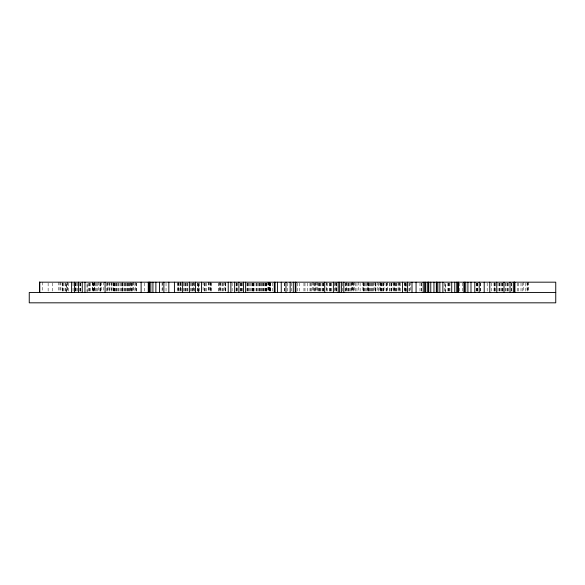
<?xml version="1.0" encoding="UTF-8"?>
<svg xmlns="http://www.w3.org/2000/svg" width="585" height="585" viewBox="0 0 585 585"><rect width="100%" height="100%" fill="white"/><g stroke="black" fill="none" stroke-linecap="round" stroke-linejoin="round"><path stroke-width="0.44" stroke-dasharray="2.92 2.19" d="M528.716 282.175L528.716 291.637M527.984 282.175L527.984 291.637M527.743 283.038L527.743 291.637M527.07 282.175L527.07 291.637M525.798 283.038L525.798 291.637M523.451 282.175L523.451 291.637M522.215 283.038L522.215 291.637M521.008 283.038L521.008 291.637M518.361 283.038L518.361 291.637M517.301 283.038L517.301 291.637M511.678 283.038L511.678 291.637M511.217 283.038L511.217 291.637M508.541 283.038L508.541 291.637M507.795 283.038L507.795 291.637M507.502 283.038L507.502 291.637M506.018 283.038L506.018 291.637M505.455 283.038L505.455 291.637M502.983 283.038L502.983 291.637M502.815 283.038L502.815 291.637M502.091 283.038L502.091 291.637M501.279 283.038L501.279 291.637M500.073 283.038L500.073 291.637M499.349 283.038L499.349 291.637M499.122 283.038L499.122 291.637M497.996 283.038L497.996 291.637M495.027 283.038L495.027 291.637M494.983 283.038L494.983 291.637M494.837 283.038L494.837 291.637M494.639 283.038L494.639 291.637M494.274 282.175L494.237 291.637M494.018 283.038L494.018 291.637M491.502 283.038L491.502 291.637M487.173 283.038L487.173 291.637M480.753 283.038L480.753 291.637M480.534 283.038L480.534 291.637M477.579 283.038L477.579 291.637M477.462 283.038L477.462 291.637M477.163 283.038L477.163 291.637M476.746 283.038L476.746 291.637M476.665 283.038L476.665 291.637M462.384 283.038L462.384 291.637M459.781 283.038L459.781 291.637M449.938 283.038L449.938 291.637M449.785 283.038L449.785 291.637M448.541 283.038L448.541 291.637M448.183 283.038L448.183 291.637M447.905 283.038L447.905 291.637M444.461 283.038L444.461 291.637M421.536 283.038L421.536 291.637M421.178 283.038L421.178 291.637M419.979 283.038L419.979 291.637M410.743 282.175L410.743 291.637M409.2 283.038L409.2 291.637M409.047 283.038L409.047 291.637M405.829 283.038L405.829 291.637M405.683 283.038L405.683 291.637M405.105 283.038L405.105 291.637M404.915 282.175L404.915 291.637M404.535 283.038L404.535 291.637M400.754 283.038L400.754 291.637M399.613 283.038L399.613 291.637M399.248 282.175L399.241 291.637M398.136 282.175L398.136 291.637M398.114 283.038L398.114 291.637M396.25 283.038L396.25 291.637M396.103 283.038L396.103 291.637M395.687 283.038L395.687 291.637M394.985 283.038L394.985 291.637M394.692 282.175L394.692 291.637M394.144 283.038L394.144 291.637M393.551 283.038L393.551 291.637M393.076 282.175L393.054 291.637M391.584 283.038L391.584 291.637M391.211 283.038L391.211 291.637M391.08 283.038L391.08 291.637M389.983 283.038L389.983 291.637M389.339 283.038L389.339 291.637M387.445 282.175L387.445 291.637M387.014 283.038L387.014 291.637M386.531 283.038L386.531 291.637M386.071 283.038L386.071 291.637M384.023 282.175L384.023 291.637M383.76 283.038L383.76 291.637M383.372 283.038L383.372 291.637M382.144 283.038L382.144 291.637M381.954 283.038L381.954 291.637M381.676 283.038L381.676 291.637M380.967 283.038L380.967 291.637M380.579 282.175L380.579 291.637M380.228 283.038L380.228 291.637M379.146 282.175L379.146 291.637M378.466 283.038L378.466 291.637M377.201 282.175L377.201 291.637M375.899 283.038L375.899 291.637M375.738 283.038L375.738 291.637M375.526 283.038L375.526 291.637M375.329 283.038L375.329 291.637M375.19 282.175L375.109 291.637M374.064 282.175L374.064 291.637M373.683 283.038L373.683 291.637M372.133 283.038L372.133 291.637M372.031 283.038L372.031 291.637M371.109 283.038L371.109 291.637M370.758 283.038L370.758 291.637M369.537 283.038L369.537 291.637M368.959 283.038L368.959 291.637M368.696 283.038L368.696 291.637M368.63 282.175L368.63 291.637M368.477 283.038L368.477 291.637M367.446 283.038L367.446 291.637M367.329 282.175L367.38 291.637M366.254 283.038L366.254 291.637M365.566 283.038L365.566 291.637M364.345 283.038L364.309 291.637M363.98 283.038L363.98 291.637M363.548 283.038L363.548 291.637M363.3 282.175L363.3 291.637M363.219 283.038L363.219 291.637M362.846 282.175L362.846 291.637M360.119 283.038L360.119 291.637M358.481 282.175L358.481 291.637M356.96 283.038L356.96 291.637M355.607 283.038L355.607 291.637M354.532 282.175L354.532 291.637M353.42 283.038L353.45 291.637M353.055 282.175L353.055 291.637M352.901 282.175L352.901 291.637M352.733 282.175L352.733 291.637M351.38 282.175L351.38 291.637M351.256 283.038L351.256 291.637M350.576 283.038L350.576 291.637M349.457 283.038L349.457 291.637M348.645 283.038L348.645 291.637M348.353 283.038L348.353 291.637M347.249 283.038L347.249 291.637M346.532 283.038L346.532 291.637M346.342 282.175L346.342 291.637M345.457 283.038L345.457 291.637M345.216 283.038L345.216 291.637M342.298 283.038L342.298 291.637M336.85 283.038L336.85 291.637M336.58 283.038L336.58 291.637M336.221 282.175L336.221 291.637M335.907 283.038L335.907 291.637M335.146 282.175L335.146 291.637M334.225 283.038L334.225 291.637M331.644 283.038L331.644 291.637M330.869 283.038L330.869 291.637M330.547 283.038L330.547 291.637M329.918 283.038L329.918 291.637M329.589 283.038L329.589 291.637M327.724 283.038L327.724 291.637M326.788 283.038L326.788 291.637M326.401 282.175L326.401 291.637M323.827 283.038L323.827 291.637M323.154 283.038L323.154 291.637M323.022 283.038L322.949 291.637M322.503 283.038L322.503 291.637M320.953 283.038L320.924 291.637M320.185 283.038L320.185 291.637M319.688 283.038L319.688 291.637M319.191 283.038L319.191 291.637M318.467 283.038L318.467 291.637M317.977 283.038L317.977 291.637M317.823 282.175L317.823 291.637M316.777 282.175L316.777 291.637M315.622 283.038L315.622 291.637M315.183 282.175L315.183 291.637M314.291 283.038L314.291 291.637M314.035 283.038L314.035 291.637M313.662 282.175L313.662 291.637M312.529 282.175L312.529 291.637M311.6 283.038L311.6 291.637M310.518 283.038L310.518 291.637M309.962 283.038L309.962 291.637M307.491 283.038L307.491 291.637M304.982 283.038L304.982 291.637M303.959 283.038L303.959 291.637M299.352 283.038L299.352 291.637M297.553 283.038L297.553 291.637M291.22 283.038L291.22 291.637M287.623 283.038L287.601 291.637M284.42 283.038L284.42 291.637M284.244 283.038L284.244 291.637M272.31 283.038L272.31 291.637M270.614 282.175L270.614 291.637M270.277 283.038L270.277 291.637M270.182 283.038L270.182 291.637M269.89 282.175L269.809 291.637M269.685 282.175L269.685 291.637L269.641 283.038M269.488 283.038L269.488 291.637M268.976 282.175L268.976 291.637M268.61 282.175L268.61 291.637M268.303 282.175L268.303 291.637M267.703 282.175L267.703 291.637M266.672 283.038L266.672 291.637M266.577 283.038L266.577 291.637M266.197 283.038L266.197 291.637M265.985 283.038L265.985 291.637M265.356 283.038L265.356 291.637M265.115 283.038L265.115 291.637M264.12 283.038L264.12 291.637M263.747 283.038L263.711 291.637M263.001 283.038L263.001 291.637M262.914 283.038L262.914 291.637M261.868 283.038L261.868 291.637M261.071 283.038L261.071 291.637M260.208 283.038L260.267 291.637M259.491 283.038L259.491 291.637M259.206 283.038L259.206 291.637M258.38 283.038L258.38 291.637M257.217 283.038L257.217 291.637M256.742 283.038L256.742 291.637M256.164 283.038L256.252 291.637M254.943 283.038L254.943 291.637M253.736 283.038L253.736 291.637M253.576 283.038L253.576 291.637M253.407 283.038L253.407 291.637M253.122 283.038L253.122 291.637M252.618 283.038L252.698 291.637M252.201 283.038L252.201 291.637M251.842 283.038L251.842 291.637M250.482 283.038L250.439 291.637M249.7 283.038L249.7 291.637M248.662 283.038L248.662 291.637M247.923 283.038L247.923 291.637M247.36 283.038L247.36 291.637M246.98 283.038L246.98 291.637M242.248 283.038L242.248 291.637M241.254 283.038L241.254 291.637M241.027 283.038L241.027 291.637M240.991 283.038L240.991 291.637M240.23 283.038L240.23 291.637M237.239 283.038L237.239 291.637M236.888 282.175L236.932 291.637M236.537 283.038L236.537 291.637M236.179 283.038L236.179 291.637M236.143 283.038L236.143 291.637M232.128 283.038L232.128 291.637M225.803 283.038L225.803 291.637M225.517 282.175L225.517 291.637M225.386 283.038L225.408 291.637M224.179 282.175L224.15 291.637M223.733 283.038L223.733 291.637M222.439 283.038L222.439 291.637M222.007 283.038L222.007 291.637M220.538 282.175L220.538 291.637M220.333 283.038L220.333 291.637M219.485 282.175L219.485 291.637M219.068 283.038L219.068 291.637M218.644 283.038L218.644 291.637M211.595 283.038L211.595 291.637M210.951 282.175L210.951 291.637M210.534 282.175L210.534 291.637M210.286 283.038L210.286 291.637M209.525 282.175L209.525 291.637M208.83 282.175L208.83 291.637M208.267 282.175L208.267 291.637M206.498 283.038L206.498 291.637M205.328 283.038L205.328 291.637M204.765 283.038L204.765 291.637M204.289 283.038L204.289 291.637M203.083 282.175L203.083 291.637M199.565 283.038L199.565 291.637M198.074 283.038L198.074 291.637M197.971 283.038L197.971 291.637M197.723 283.038L197.723 291.637M194.22 283.038L194.22 291.637M193.964 283.038L193.964 291.637M193.255 282.175L193.255 291.637M192.86 283.038L192.86 291.637M192.553 283.038L192.553 291.637M191.69 283.038L191.69 291.637M190.447 283.038L190.447 291.637M187.88 283.038L187.88 291.637M187.295 283.038L187.295 291.637M186.366 283.038L186.366 291.637M185.562 283.038L185.562 291.637M185.262 283.038L185.262 291.637M184.465 283.038L184.465 291.637M183.69 283.038L183.69 291.637M181.145 283.038L181.145 291.637M180.765 283.038L180.765 291.637M180.502 282.175L180.502 291.637M180.282 282.175L180.282 291.637M179.098 283.038L179.098 291.637M178.6 283.038L178.622 291.637M178.381 282.175L178.381 291.637M177.95 282.175L177.95 291.637M177.825 283.038L177.825 291.637M166.038 283.038L166.038 291.637M162.732 282.175L162.732 291.637M162.089 283.038L162.089 291.637M144.766 283.038L144.766 291.637M136.59 283.038L136.59 291.637M136.29 283.038L136.298 291.637M135.449 282.175L135.449 291.637M134.959 283.038L134.959 291.637M133.49 282.175L133.49 291.637M132.97 282.175L132.985 291.637M132.737 283.038L132.737 291.637M131.822 283.038L131.764 291.637M131.245 283.038L131.245 291.637M130.85 282.175L130.85 291.637M130.206 283.038L130.206 291.637M129.351 283.038L129.351 291.637M129.073 283.038L129.073 291.637M128.437 283.038L128.437 291.637M127.947 283.038L127.947 291.637M127.113 283.038L127.113 291.637M127.018 283.038L127.018 291.637M125.929 283.038L125.929 291.637M125.278 283.038L125.278 291.637M124.722 283.038L124.722 291.637M124.042 283.038L124.042 291.637M122.872 283.038L122.872 291.637M122.484 282.175L122.484 291.637M122.404 283.038L122.404 291.637M122.258 283.038L122.258 291.637M122.06 283.038L122.06 291.637M121.205 283.038L121.205 291.637M120.371 283.038L120.371 291.637M118.996 283.038L118.996 291.637M118.536 283.038L118.536 291.637M117.015 283.038L117.015 291.637M116.92 283.038L116.92 291.637M116.101 283.038L116.101 291.637M115.647 283.038L115.647 291.637M114.792 283.038L114.792 291.637M114.155 283.038L114.155 291.637M114.038 283.038L114.038 291.637M113.724 283.038L113.724 291.637M113.08 282.175L113.08 291.637L113.029 283.038M111.442 283.038L111.442 291.637M111.238 282.175L111.238 291.637M109.958 282.175L109.958 291.637M109.19 283.038L109.234 291.637M108.934 282.175L108.934 291.637M107.794 283.038L107.794 291.637M107.472 282.175L107.472 291.637M106.207 283.038L106.207 291.637M103.355 282.175L103.355 291.637M101.234 282.175L101.234 291.637M100.7 283.038L100.7 291.637M100.591 283.038L100.591 291.637M100.386 283.038L100.386 291.637M100.196 282.175L100.196 291.637M99.903 283.038L99.903 291.637M98.689 282.175L98.689 291.637M97.527 283.038L97.527 291.637M96.393 283.038L96.393 291.637M95.362 283.038L95.355 291.637M94.807 283.038L94.807 291.637M94.719 282.175L94.719 291.637M94.638 282.175L94.638 291.637M93.512 283.038L93.512 291.637M93.154 283.038L93.154 291.637M92.971 283.038L92.971 291.637M92.598 282.175L92.598 291.637M92.481 282.175L92.481 291.637M90.543 283.038L90.543 291.637M89.439 283.038L89.439 291.637M89.154 283.038L89.154 291.637M88.437 283.038L88.437 291.637M80.788 283.038L80.796 291.637M80.679 283.038L80.679 291.637M80.394 283.038L80.394 291.637M79.838 283.038L79.838 291.637M77.235 283.038L77.235 291.637M76.13 283.038L76.13 291.637M75.831 282.175L75.845 291.637M75.655 283.038L75.655 291.637M75.472 283.038L75.472 291.637M73.045 283.038L73.045 291.637M68.752 283.038L68.752 291.637M67.524 282.175L67.524 291.637M67.092 282.175L67.092 291.637M65.454 283.038L65.454 291.637M65.059 283.038L65.059 291.637M63.575 283.038L63.575 291.637M62.851 283.038L62.851 291.637M62.741 283.038L62.741 291.637M62.098 282.175L62.098 291.637M60.372 282.175L60.372 291.637M59.926 282.175L59.926 291.637M58.683 282.175L58.683 291.637M52.277 283.038L52.277 291.637M48.131 283.038L48.131 291.637M42.551 282.175L42.551 291.637M445.426 291.637L445.426 283.038L445.39 291.637M406.056 291.637L406.048 282.175L406.041 291.637M198.746 291.637L198.746 283.038L198.703 291.637M87.114 291.637L87.114 283.038L87.07 291.637M66.748 291.637L66.748 283.038L66.69 291.637"/><path stroke-width="0.88" d="M555.75 292.5L29.25 292.5L29.25 302.825L555.75 302.825L555.75 282.175L39.458 282.175L39.458 292.5M514.756 282.175L514.756 292.5M514.712 282.175L514.712 292.5M514.398 282.175L514.398 292.5M513.323 282.175L513.323 292.5M510.04 282.175L510.04 292.5M504.014 282.175L504.014 292.5M496.753 282.175L496.753 292.5M489.784 282.175L489.784 292.5M484.204 282.175L484.204 292.5M479.21 282.175L479.21 292.5M474.808 282.175L474.808 292.5M470.991 282.175L470.991 292.5M467.905 282.175L467.905 292.5M465.704 282.175L465.704 292.5M464.388 282.175L464.388 292.5M463.949 282.175L463.949 292.5M458.26 282.175L458.26 292.5M457.887 282.175L457.894 292.5M456.761 282.175L456.761 292.5M454.75 282.175L454.75 292.5M451.722 282.175L451.722 292.5M442.882 282.175L442.882 292.5M439.854 282.175L439.854 292.5M437.843 282.175L437.843 292.5M436.717 282.175L436.717 292.5M436.344 282.175L436.344 292.5M433.953 282.175L433.953 292.5M430.772 282.175L430.772 292.5M428.747 282.175L428.747 292.5M428.374 282.175L428.374 292.5M427.247 282.175L427.247 292.5M425.229 282.175L425.229 292.5M424.842 282.175L424.842 292.5M423.218 282.175L423.218 292.5M416.074 282.175L416.074 292.5M411.994 282.175L411.994 292.5M407.584 282.175L407.584 292.5M402.509 282.175L402.509 292.5M343.819 282.175L343.819 292.5M341.369 282.175L341.369 292.5M339.622 282.175L339.622 292.5M338.225 282.175L338.225 292.5M333.377 282.175L333.377 292.5M324.704 282.175L324.704 292.5M295.9 282.175L295.9 292.5M295.249 282.175L295.249 292.5M293.297 282.175L293.297 292.5M290.16 282.175L290.16 292.5M285.97 282.175L285.97 292.5M281.253 282.175L281.253 292.5M277.524 282.175L277.524 292.5M275.089 282.175L275.089 292.5M274.285 282.175L274.285 292.5M245.62 282.175L245.62 292.5M243.55 282.175L243.55 292.5M238.885 282.175L238.885 292.5M234.651 282.175L234.651 292.5M230.87 282.175L230.87 292.5M228.23 282.175L228.23 292.5M201.467 282.175L201.467 292.5M195.456 282.175L195.456 292.5M189.394 282.175L189.394 292.5M182.608 282.175L182.608 292.5M174.425 282.175L174.425 292.5M168.831 282.175L168.831 292.5M163.873 282.175L163.873 292.5M159.551 282.175L159.551 292.5M155.873 282.175L155.873 292.5M152.926 282.175L152.926 292.5M150.828 282.175L150.828 292.5M149.57 282.175L149.57 292.5M149.146 282.175L149.146 292.5M148.268 282.175L148.268 292.5M141.117 282.175L141.117 292.5M105.073 282.175L105.073 292.5M84.957 282.175L84.957 292.5M82.251 282.175L82.251 292.5M78.566 282.175L78.566 292.5M74.434 282.175L74.434 292.5M71.611 282.175L71.611 292.5M39.787 282.175L39.787 292.5M39.575 282.175L39.575 292.5"/></g></svg>
